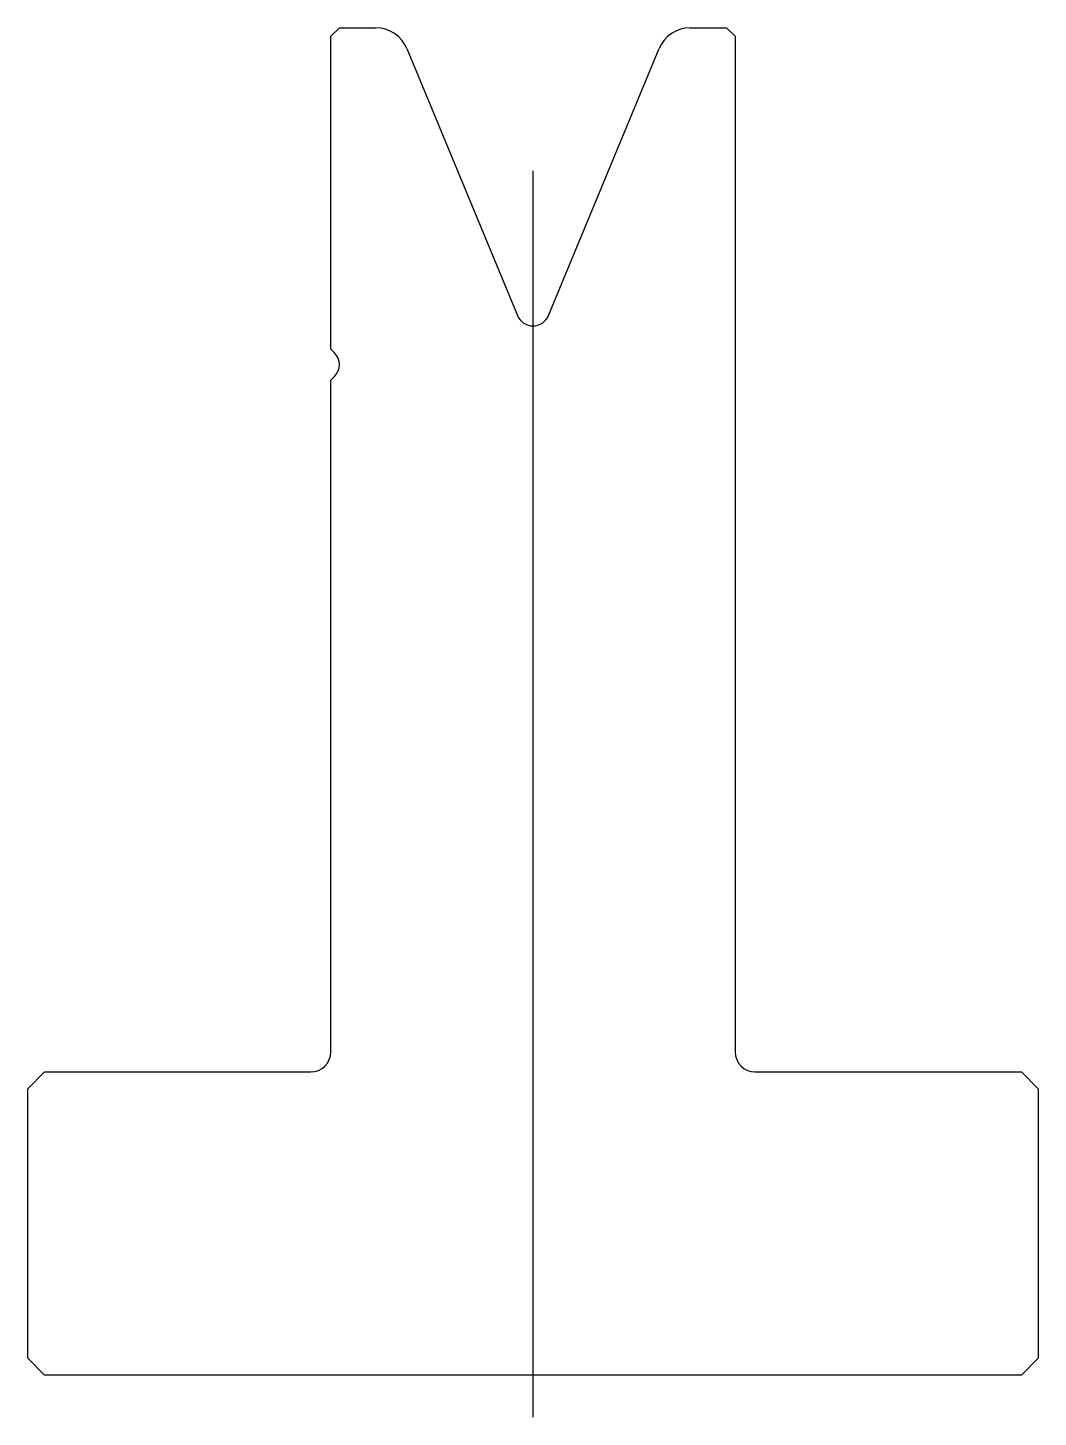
# Model space of a CAD drawing. Header units: metres. Extents: x -33.1 to 26.9, y -43.4 to 39.1.
import ezdxf

# ---------------------------------------------------------------- set-up
doc = ezdxf.new("R2010")
doc.units = ezdxf.units.M

msp = doc.modelspace()

# ---------------------------------------------------------------- linework, layer by layer
for p, q in [((-14.616093, 39.14024), (-15.116093, 38.64024)), ((-14.616093, 39.14024), (-12.452451, 39.14024)), ((6.220264, 39.14024), (8.383907, 39.14024)), ((8.883907, 38.64024), (8.383907, 39.14024)), ((-15.116093, 20.054454), (-15.116093, 38.64024)), ((8.883907, 38.64024), (8.883907, -21.65976)), ((-10.604692, 37.905607), (-4.039973, 22.056974)), ((-2.192214, 22.056974), (4.372505, 37.905607)), ((-3.116093, -43.35976), (-3.116093, 30.637462)), ((-15.116093, 20.054454), (-14.908987, 19.847347)), ((-14.908987, 18.433134), (-15.116093, 18.226027)), ((-15.116093, -21.65976), (-15.116093, 18.226027)), ((-32.116093, -22.85976), (-33.116093, -23.85976)), ((-32.116093, -22.85976), (-16.316093, -22.85976)), ((10.083907, -22.85976), (25.883907, -22.85976)), ((26.883907, -23.85976), (25.883907, -22.85976)), ((-33.116093, -39.85976), (-33.116093, -23.85976)), ((26.883907, -23.85976), (26.883907, -39.85976)), ((-33.116093, -39.85976), (-32.116093, -40.85976)), ((25.883907, -40.85976), (26.883907, -39.85976)), ((25.883907, -40.85976), (-32.116093, -40.85976))]:
    msp.add_line(p, q)
for centre, radius, start, end in [((-12.452451, 37.14024), 2, 22.5, 90), ((6.220264, 37.14024), 2, 90, 157.5), ((-3.116093, 22.439658), 1, 202.5, 337.5), ((-15.616093, 19.14024), 1, 315, 45), ((-16.316093, -21.65976), 1.2, 270, 0), ((10.083907, -21.65976), 1.2, 180, 270)]:
    msp.add_arc(centre, radius, start, end)

doc.saveas('drawing.dxf')
